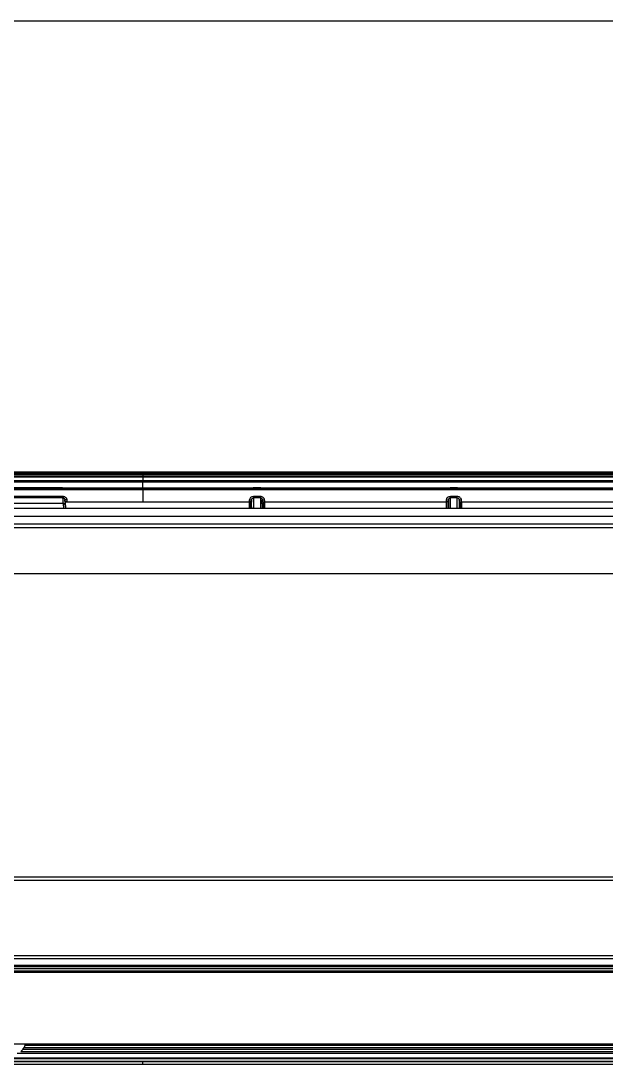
# Model space of a CAD drawing. Header units: millimetres. Extents: x 1291 to 5660, y 748 to 2981.
# Drawn here: x 1787 to 2084, y 1215 to 1745 of the extents above; entities that cross this region are included whole.
import ezdxf

# ---------------------------------------------------------------- set-up
doc = ezdxf.new("R2010")
doc.units = ezdxf.units.MM

msp = doc.modelspace()

# ---------------------------------------------------------------- linework, layer by layer
for p, q in [((1384.81, 1515.46), (2312.54, 1515.46)), ((1902.73, 1500.74), (1902.73, 1497.31)), ((1910.51, 1500.74), (1910.51, 1497.31)), ((2002.74, 1500.74), (2002.74, 1497.31)), ((2010.51, 1500.74), (2010.51, 1497.31)), ((1331.01, 1214.9), (2366.35, 1214.9))]:
    msp.add_line(p, q)
for points in [[(1572.51, 1745.1), (2337.67, 1745.11)], [(1379.16, 1512.32), (1379.33, 1512.37), (1379.51, 1512.44), (1380, 1512.62), (1381.42, 1513.66), (1383.05, 1514.32), (1384.81, 1514.56), (2312.54, 1514.56), (2314.3, 1514.32), (2315.93, 1513.66), (2317.35, 1512.62), (2316.25, 1512.62)], [(2315.42, 1514.5), (2315.33, 1514.54), (2315.13, 1514.61), (2315.02, 1514.65), (2314.62, 1514.76), (2314.22, 1514.86), (2313.8, 1514.94), (2313.39, 1515), (2313.28, 1515.01), (2313.17, 1515.02), (2313.07, 1515.02), (2312.97, 1515.03), (2312.54, 1515.04), (1384.81, 1515.04), (1384.39, 1515.03), (1383.97, 1515), (1383.56, 1514.94), (1383.15, 1514.87), (1382.74, 1514.77), (1382.34, 1514.65), (1382.29, 1514.63), (1382.23, 1514.62), (1382.19, 1514.6)], [(1384.81, 1515.9), (2312.54, 1515.9), (2312.54, 1515.46), (2314.27, 1515.24), (2315.88, 1514.61), (2317.29, 1513.61), (2317.58, 1513.5), (2317.86, 1513.4), (2318.03, 1513.34), (2318.3, 1513.25), (2318.39, 1513.22), (2318.43, 1513.21), (2318.46, 1513.21), (2318.51, 1513.21)], [(2312.54, 1513.57), (1384.81, 1513.66)], [(2314.51, 1512.87), (2314.19, 1512.95), (2313.86, 1513.02), (2313.54, 1513.07), (2313.21, 1513.11), (2312.88, 1513.14), (2312.54, 1513.14), (1384.81, 1513.14)], [(2312.54, 1511.29), (1384.81, 1511.29)], [(1848.68, 1515.46), (1848.68, 1515.05)], [(1848.68, 1514.56), (1848.68, 1513.67)], [(1848.68, 1513.14), (1848.68, 1511.31)], [(2312.54, 1510.7), (1384.81, 1510.7)], [(2312.3, 1507.65), (1385.05, 1507.65)], [(1385.05, 1507.63), (1385.05, 1506.94), (2312.3, 1506.94), (2312.3, 1507.63)], [(2312.3, 1506.94), (2313.95, 1506.72), (2315.47, 1506.13), (2316.81, 1505.19), (2317.93, 1503.99), (2318.12, 1503.91), (2318.32, 1503.84), (2318.45, 1503.81), (2318.57, 1503.78), (2318.63, 1503.77), (2318.68, 1503.77), (2318.71, 1503.77), (2318.74, 1503.78), (2318.77, 1503.79), (2318.79, 1503.8), (2318.79, 1503.81), (2318.8, 1503.83), (2318.8, 1503.84), (2318.79, 1503.86), (2317.53, 1505.32), (2315.99, 1506.43), (2314.22, 1507.14), (2312.3, 1507.4), (1385.05, 1507.4)], [(1775.47, 1507.65), (1775.47, 1508.03), (1807.72, 1508.03)], [(1807.72, 1507.65), (1807.72, 1508.03), (1808.91, 1507.65)], [(1848.68, 1507.65), (1848.68, 1510.7)], [(1848.68, 1506.94), (1848.68, 1500.74)], [(1903.74, 1507.67), (1904.9, 1508.03)], [(1904.9, 1507.65), (1904.9, 1508.03), (1908.34, 1508.03)], [(1908.34, 1507.65), (1908.34, 1508.03), (1909.52, 1507.66)], [(2003.74, 1507.66), (2004.92, 1508.03)], [(2004.92, 1507.65), (2004.92, 1508.03)], [(2004.92, 1508.03), (2008.37, 1508.03)], [(2008.37, 1507.65), (2008.37, 1508.03), (2009.54, 1507.66)], [(2294.86, 1497.28), (2294.86, 1497.32), (1402.37, 1497.28), (1400.23, 1497.31), (1398.15, 1497.42), (1396.13, 1497.59), (1394.68, 1497.76), (1393.32, 1497.95), (1392.04, 1498.19), (1390.85, 1498.45), (1388.98, 1498.97), (1388.83, 1499.02), (1388.01, 1499.34), (1387.33, 1499.66), (1386.64, 1500.1), (1386.22, 1500.56), (1386.08, 1501.02), (1386.08, 1503.99)], [(1774.43, 1503.37), (1774.47, 1503.39), (1774.52, 1503.4), (1774.56, 1503.41), (1774.65, 1503.44), (1774.74, 1503.46), (1774.92, 1503.48), (1775.11, 1503.49), (1808.08, 1503.49), (1808.26, 1503.48), (1808.35, 1503.47), (1808.45, 1503.46), (1808.62, 1503.41), (1808.8, 1503.35), (1808.85, 1503.34), (1808.89, 1503.32), (1808.93, 1503.3), (1808.97, 1503.28), (1809.05, 1503.23), (1809.13, 1503.19), (1809.28, 1503.09), (1809.42, 1502.97), (1809.46, 1502.94)], [(1808.08, 1503.49), (1808.08, 1502.66), (1775.11, 1502.66), (1775.11, 1503.49)], [(1808.31, 1499.82), (1808.29, 1500.01), (1808.27, 1500.21), (1808.26, 1500.31), (1808.25, 1500.39), (1808.25, 1500.49), (1808.24, 1500.58), (1808.21, 1500.94), (1808.19, 1501.3), (1808.16, 1501.65), (1808.13, 1501.99), (1808.12, 1502.17), (1808.11, 1502.32), (1808.09, 1502.49), (1808.08, 1502.66)], [(1808.18, 1502.66), (1808.34, 1502.63), (1808.5, 1502.56), (1808.66, 1502.46), (1808.79, 1502.33), (1808.91, 1502.19), (1808.99, 1502.02), (1809.05, 1501.85), (1809.08, 1501.66), (1809.09, 1501.5), (1809.11, 1501.34), (1809.12, 1501.18), (1809.13, 1501.01), (1809.16, 1500.69), (1809.19, 1500.35), (1809.21, 1500.01), (1809.24, 1499.65), (1809.25, 1499.56), (1809.26, 1499.49), (1809.27, 1499.39), (1809.27, 1499.3), (1809.29, 1499.12), (1809.3, 1498.94), (1809.3, 1498.96), (1809.3, 1498.98), (1809.29, 1498.99)], [(1810.08, 1501.68), (1809.38, 1501.64), (1809.08, 1501.66)], [(1810, 1500.74), (1809.84, 1500.72), (1809.69, 1500.72), (1809.55, 1500.7), (1809.43, 1500.68), (1809.33, 1500.65), (1809.26, 1500.63), (1809.2, 1500.59), (1809.18, 1500.57), (1809.18, 1500.55), (1809.13, 1501.11), (1809.08, 1501.66)], [(1809.18, 1500.54), (1809.44, 1497.31)], [(1809.38, 1500.66), (1902.82, 1500.74), (1902.86, 1501.21), (1902.91, 1501.69), (1903.11, 1502.39), (1903.55, 1502.97), (1904.17, 1503.35), (1904.9, 1503.49), (1908.34, 1503.49), (1908.35, 1497.36)], [(1809.49, 1502.91), (1809.68, 1502.7), (1809.78, 1502.55), (1809.87, 1502.39), (1809.89, 1502.34), (1809.91, 1502.31), (1809.93, 1502.27), (1809.95, 1502.22), (1809.98, 1502.13), (1810.01, 1502.04), (1810.05, 1501.87), (1810.08, 1501.68), (1810.12, 1501.21), (1810.17, 1500.74)], [(1809.52, 1502.87), (1809.56, 1502.84)], [(1902.91, 1501.69), (1903.6, 1501.65), (1903.9, 1501.66), (1903.85, 1501.11), (1903.8, 1500.55)], [(1903.8, 1500.55), (1903.79, 1500.58), (1903.74, 1500.62), (1903.68, 1500.64), (1903.58, 1500.67), (1903.46, 1500.7), (1903.33, 1500.72), (1903.18, 1500.72), (1903.02, 1500.73), (1902.92, 1500.74)], [(1903.31, 1499.58), (1903.2, 1500.72)], [(1903.9, 1497.34), (1903.9, 1497.64), (1903.9, 1501.66), (1903.91, 1501.72), (1903.92, 1501.79), (1903.97, 1501.96), (1904.04, 1502.12), (1904.14, 1502.28), (1904.26, 1502.4), (1904.39, 1502.51), (1904.54, 1502.59), (1904.63, 1502.63), (1904.72, 1502.65), (1904.81, 1502.66), (1904.9, 1502.67)], [(1904.9, 1503.49), (1904.9, 1499.41), (1904.9, 1499.21), (1904.9, 1497.36)], [(1908.34, 1502.66), (1904.9, 1502.66)], [(1908.35, 1503.49), (1908.53, 1503.48), (1908.72, 1503.46), (1908.76, 1503.45)], [(1908.8, 1503.44), (1908.85, 1503.42), (1908.89, 1503.41), (1908.98, 1503.39), (1909.06, 1503.35), (1909.15, 1503.32)], [(1909.23, 1503.28), (1909.28, 1503.26), (1909.32, 1503.24), (1909.35, 1503.22), (1909.39, 1503.19), (1909.55, 1503.09), (1909.69, 1502.97), (1909.79, 1502.87), (1909.82, 1502.84), (1909.88, 1502.77), (1909.94, 1502.7), (1910.04, 1502.56), (1910.13, 1502.39), (1910.15, 1502.35), (1910.17, 1502.31), (1910.19, 1502.27), (1910.21, 1502.22), (1910.24, 1502.14), (1910.27, 1502.05), (1910.31, 1501.87), (1910.34, 1501.69), (1910.38, 1501.21), (1910.42, 1500.74)], [(1909.43, 1497.32), (1909.44, 1497.41), (1909.34, 1501.66), (1909.39, 1501.11), (1909.44, 1500.55)], [(1909.43, 1500.55), (1909.44, 1500.57), (1909.46, 1500.59), (1909.51, 1500.63), (1909.59, 1500.65), (1909.69, 1500.68), (1909.81, 1500.7), (1909.95, 1500.72), (1910.1, 1500.72), (1910.26, 1500.74), (2002.84, 1500.74), (2002.88, 1501.21), (2002.93, 1501.69), (2003.13, 1502.39), (2003.57, 1502.97), (2004.2, 1503.35), (2004.92, 1503.49), (2008.37, 1503.49), (2008.55, 1503.48), (2008.74, 1503.46)], [(1909.93, 1499.58), (1910.04, 1500.72)], [(2002.93, 1501.69), (2003.63, 1501.65), (2003.93, 1501.66), (2003.88, 1501.11), (2003.83, 1500.55), (2003.83, 1498.08), (2003.83, 1497.32)], [(2003.83, 1500.55), (2003.81, 1500.58), (2003.77, 1500.62), (2003.7, 1500.64), (2003.61, 1500.67), (2003.49, 1500.7), (2003.35, 1500.72), (2003.2, 1500.72), (2003.04, 1500.73), (2002.94, 1500.74)], [(2003.31, 1499.58), (2003.2, 1500.72)], [(2004.92, 1502.67), (2004.84, 1502.66), (2004.75, 1502.65), (2004.66, 1502.63), (2004.57, 1502.59), (2004.42, 1502.51), (2004.28, 1502.4), (2004.16, 1502.28), (2004.07, 1502.12), (2003.99, 1501.96), (2003.94, 1501.79), (2003.93, 1501.72), (2003.93, 1501.66), (2003.93, 1497.35)], [(2004.92, 1497.36), (2004.92, 1501.28), (2004.92, 1501.44), (2004.92, 1503.49)], [(2008.37, 1502.66), (2004.92, 1502.66)], [(2008.37, 1500.3), (2008.37, 1500.38), (2008.37, 1503.49)], [(2008.37, 1500.79), (2008.37, 1500.96)], [(2008.83, 1503.44), (2008.87, 1503.42), (2008.91, 1503.41), (2009, 1503.39), (2009.17, 1503.32), (2009.25, 1503.28), (2009.3, 1503.26), (2009.34, 1503.24), (2009.38, 1503.22), (2009.42, 1503.19), (2009.58, 1503.09), (2009.71, 1502.97)], [(2009.46, 1500.55), (2009.41, 1501.11), (2009.36, 1501.66), (2009.36, 1497.35)], [(2009.46, 1500.55), (2009.47, 1500.57), (2009.49, 1500.59), (2009.54, 1500.63), (2009.62, 1500.65), (2009.71, 1500.68), (2009.83, 1500.7), (2009.97, 1500.72), (2010.12, 1500.72), (2010.28, 1500.74), (2102.86, 1500.74), (2102.91, 1501.21), (2102.95, 1501.69), (2103.16, 1502.39), (2103.6, 1502.97), (2104.22, 1503.35), (2104.94, 1503.49), (2108.39, 1503.49), (2108.57, 1503.48), (2108.76, 1503.46), (2108.8, 1503.45)], [(2009.74, 1502.94), (2009.78, 1502.91), (2009.81, 1502.87), (2009.84, 1502.84)], [(2009.94, 1499.58), (2010.04, 1500.72)], [(2009.96, 1502.7), (2010.07, 1502.56), (2010.15, 1502.39), (2010.18, 1502.35), (2010.2, 1502.31), (2010.21, 1502.27)], [(2010.23, 1502.22), (2010.26, 1502.14), (2010.29, 1502.05), (2010.33, 1501.87), (2010.36, 1501.69), (2010.4, 1501.21), (2010.44, 1500.74)], [(1808.51, 1497.31), (1808.3, 1499.82), (1774.56, 1499.78)], [(1808.58, 1499.79), (1808.54, 1499.8), (1808.49, 1499.81), (1808.4, 1499.82), (1808.3, 1499.83)], [(1809.29, 1499.03), (1809.27, 1499.12), (1809.24, 1499.19), (1809.2, 1499.28), (1809.18, 1499.32), (1809.16, 1499.36), (1809.14, 1499.38), (1809.13, 1499.4), (1809.12, 1499.42), (1809.1, 1499.44), (1809.04, 1499.51), (1808.98, 1499.56), (1808.96, 1499.58), (1808.95, 1499.6), (1808.93, 1499.61), (1808.91, 1499.63), (1808.87, 1499.65), (1808.83, 1499.68), (1808.75, 1499.72), (1808.66, 1499.76), (1808.64, 1499.77), (1808.62, 1499.78), (1808.6, 1499.78)], [(1809.3, 1498.93), (1809.43, 1497.31)], [(1903.31, 1497.31), (1903.31, 1499.58), (1902.73, 1499.69)], [(1903.8, 1498.08), (1903.81, 1497.32)], [(1908.35, 1499.78), (1908.34, 1499.87)], [(1909.34, 1497.86), (1909.34, 1497.75)], [(1909.93, 1497.31), (1909.93, 1499.58), (1910.51, 1499.69)], [(2003.31, 1497.31), (2003.31, 1499.58), (2002.74, 1499.69)], [(2008.37, 1497.36), (2008.37, 1500.04), (2008.37, 1500.13)], [(2009.46, 1497.32), (2009.46, 1497.41)], [(2009.94, 1497.31), (2009.94, 1499.58), (2010.51, 1499.69)], [(1347.68, 1490.97), (1347.73, 1490.34), (1347.92, 1489.46), (1348.24, 1488.49), (1348.61, 1487.59), (2348.74, 1487.59), (2349.12, 1488.49), (2349.43, 1489.46), (2349.63, 1490.34), (2349.67, 1490.97)], [(2364.31, 1464.08), (1333.05, 1464.08)], [(2374.44, 1309.81), (2368.97, 1309.81), (2368.98, 1309.16), (2368.99, 1308.51), (2368.09, 1308.35), (2366.94, 1308.28), (1330.41, 1308.28), (1329.25, 1308.35), (1328.37, 1308.51)], [(1330.43, 1310.03), (2366.92, 1310.03), (2368.08, 1310.1), (2368.97, 1310.25)], [(1342.5, 1270.13), (2354.85, 1270.13), (2354.85, 1265.11)], [(2354.85, 1268.45), (1342.5, 1268.45)], [(2369.86, 1265.33), (2369.73, 1265.3), (2369.72, 1265.29), (2369.72, 1265.28), (2369.71, 1265.26), (2369.7, 1265.25), (2369.13, 1265.18), (2368.54, 1265.13), (2368.13, 1265.11), (2367.71, 1265.09), (2367.29, 1265.08), (1329.88, 1265.08), (1329.29, 1265.1), (1328.88, 1265.13), (1328.47, 1265.16)], [(1369.55, 1264.44), (2252.3, 1264.44), (2252.2, 1258.02), (2252.11, 1257.92), (2252.11, 1257.69), (2252.08, 1257.69), (2252.02, 1253.8), (2251.95, 1250.2), (2251.87, 1246.89), (2251.79, 1243.91), (2251.71, 1241.27), (2251.52, 1235.8)], [(2248.57, 1262.09), (2248.58, 1262.35), (2248.58, 1262.62), (2248.59, 1262.99), (2248.6, 1263.36), (1373.25, 1263.36)], [(1374.94, 1225.21), (2248.25, 1225.21), (2248.25, 1225.18)], [(1788.89, 1224.92), (1788.86, 1224.83), (1788.83, 1224.74), (1788.81, 1224.66), (1788.8, 1224.59), (1788.79, 1224.52), (1788.78, 1224.47), (1788.78, 1224.43), (1788.79, 1224.41), (1788.8, 1224.4)], [(1788.98, 1225.19), (1788.97, 1225.17), (1788.94, 1225.09), (1788.91, 1225.01)], [(1784.84, 1220.4), (2237.65, 1220.4)], [(1787.73, 1222.41), (1787.67, 1222.34), (1787.61, 1222.26), (1787.56, 1222.19), (1787.5, 1222.13), (1787.38, 1222), (1787.25, 1221.87), (1787, 1221.63), (1786.72, 1221.4), (2235.77, 1221.4), (2235.49, 1221.63), (2235.24, 1221.88), (2234.99, 1222.13), (2234.76, 1222.41)], [(1788.81, 1224.4), (1788.62, 1223.9), (1788.39, 1223.4), (1788.36, 1223.39), (1788.32, 1223.37), (1788.28, 1223.33), (1788.24, 1223.29), (1788.19, 1223.23), (1788.13, 1223.17), (1788.06, 1223.09), (1787.99, 1223), (1787.91, 1222.89), (1787.84, 1222.79), (1787.79, 1222.71), (1787.75, 1222.64), (1787.72, 1222.58), (1787.7, 1222.53), (1787.68, 1222.48), (1787.68, 1222.45), (1787.69, 1222.42), (1787.7, 1222.42), (1787.71, 1222.41)], [(2234.77, 1222.41), (1787.73, 1222.41)], [(1788.38, 1223.4), (2234.11, 1223.4)], [(2233.69, 1224.41), (1788.8, 1224.41)], [(2246.61, 1217.6), (2246.3, 1216.99), (2245.99, 1216.39), (2246.93, 1216.43), (2247.8, 1216.5), (2248.61, 1216.59), (2249.34, 1216.7), (2249.96, 1216.83), (2250.44, 1216.96), (2250.78, 1217.13), (2250.91, 1217.3), (2250.91, 1217.68), (2250.91, 1218.06), (2250.75, 1217.83), (2250.31, 1217.71), (2249.65, 1217.7), (2248.8, 1217.76), (2247.82, 1217.84), (2246.76, 1217.89), (1375.23, 1217.89)], [(2246.75, 1217.6), (1375.23, 1217.6)], [(1375.86, 1216.39), (2245.99, 1216.39)], [(1848.68, 1214.9), (1848.68, 1216.18)]]:
    msp.add_lwpolyline(points)
for points in [[(1362.19, 1493.31), (2335.17, 1493.31), (2335.19, 1493.34, -0.011072), (2344.89, 1501.64)], [(1908.34, 1502.67, -0.388481), (1909.34, 1501.66), (1909.64, 1501.65), (1910.34, 1501.69)], [(2008.37, 1502.67, -0.38338), (2009.36, 1501.66), (2009.66, 1501.65), (2010.36, 1501.69)], [(1362.19, 1489.57), (2335.17, 1489.57), (2335.17, 1493.31), (2338.89, 1493.18), (2342.56, 1492.76), (2346.16, 1492.04), (2349.67, 1490.97), (2352.14, 1489.92), (2354.47, 1488.65), (2356.61, 1487.16), (2358.55, 1485.45), (2360.29, 1483.54), (2361.82, 1481.45), (2363.11, 1479.22), (2364.18, 1476.84, 0.053809), (2373.49, 1480.12), (2373.5, 1480.13), (2373.52, 1480.14), (2373.66, 1480.23), (2373.8, 1480.32), (2373.83, 1480.35), (2373.86, 1480.37)], [(1368.98, 1265.04, 0.021038), (1370.44, 1216.8), (1370.68, 1216.63), (1371.29, 1216.48), (1372.17, 1216.36), (1373.26, 1216.26), (1374.51, 1216.2), (1375.86, 1216.18), (2245.99, 1216.18), (2247.34, 1216.2), (2248.6, 1216.26), (2249.69, 1216.36), (2250.56, 1216.48), (2251.17, 1216.63), (2251.41, 1216.8, 0.021106), (2252.87, 1265.04)], [(1373.28, 1261.58), (2248.57, 1261.58), (2248.57, 1262.09), (1373.28, 1262.09, 0.407565)]]:
    msp.add_lwpolyline(points, format="xyb")

doc.saveas('drawing.dxf')
